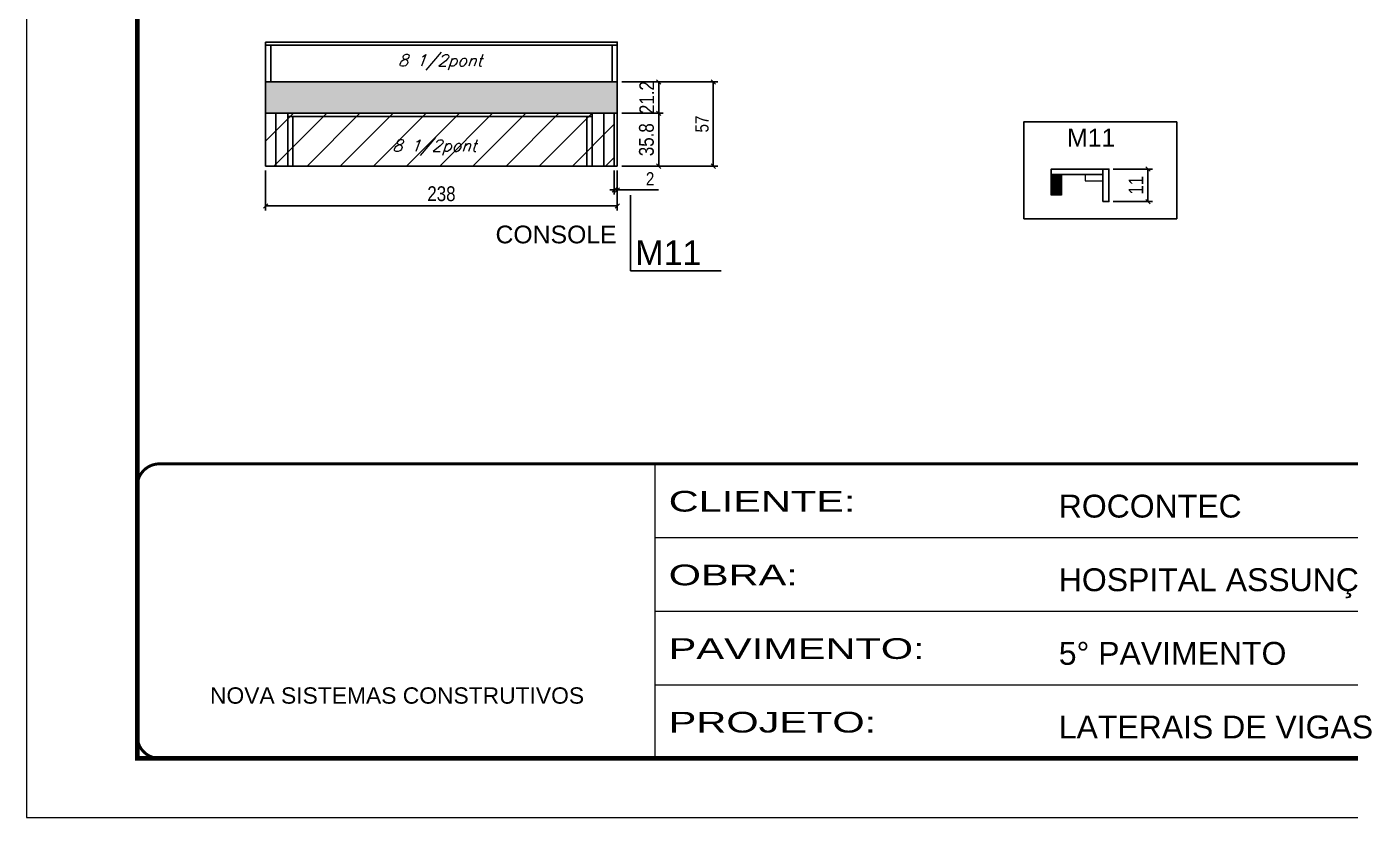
# Model space of a CAD drawing. Extents: x -20960 to -5926, y -2106 to 21915.
# Drawn here: x -12207 to -11311, y 13974 to 14509 of the extents above; entities that cross this region are included whole.
import ezdxf

# ---------------------------------------------------------------- set-up
doc = ezdxf.new("R2010")
doc.units = 0
doc.linetypes.add('CONTINUO', pattern=[0])
doc.linetypes.add('DASHED', pattern=[0.75, 0.5, -0.25])
for name, color, linetype in [('5', 5, 'Continuous'), ('COTA', 241, 'Continuous'), ('NOMENCLATURA', 7, 'Continuous'), ('Painéis', 200, 'Continuous'), ('Reaproveitamento', 251, 'Continuous'), ('SARR_2.2x7', 40, 'Continuous'), ('SARR_3.5x7', 81, 'Continuous'), ('texto', 7, 'Continuous')]:
    doc.layers.add(name, color=color, linetype=linetype)
for name, color, linetype, lineweight in [('Folhas', 255, 'Continuous', 9), ('Madeira', 126, 'Continuous', 18), ('Sarr 2.2x7', 40, 'Continuous', 9), ('SARRAFO DE PRESSAO', 251, 'DASHED', 9)]:
    doc.layers.add(name, color=color, linetype=linetype, lineweight=lineweight)
doc.styles.add('ARIAL', font='arial.ttf')
doc.styles.add('COTA TECNICA', font='techl___.ttf', dxfattribs={"height": 10})
doc.styles.add('COTA TECNICA-50', font='techl___.ttf', dxfattribs={"height": 9})
doc.styles.add('Romans', font='romans.shx')
doc.styles.get("Standard").update_dxf_attribs({"font": 'arial.ttf'})
doc.styles.add('Tecnologia', font='')
doc.styles.get('Tecnologia').set_extended_font_data('Forgotten Futurist')
doc.dimstyles.new('COTA PAINEL-50', dxfattribs={"dimtxt": 9, "dimasz": 3, "dimexe": 3, "dimexo": 3, "dimgap": 3, "dimtad": 1, "dimdec": 1, "dimzin": 12, "dimdsep": 46, "dimtxsty": 'COTA TECNICA-50', "dimblk1": 'OBLIQUE', "dimblk2": 'OBLIQUE', "dimsah": 1, "dimcen": 0.9, "dimclrd": 4, "dimclre": 4, "dimclrt": 240, "dimadec": 1, "dimazin": 3, "dimtfac": 1, "dimtdec": 1, "dimtmove": 0, "dimatfit": 3, "dimfxl": 1, "dimtolj": 1, "dimtzin": 12, "dimarcsym": 0})
doc.dimstyles.new('PAINEL', dxfattribs={"dimtxt": 10, "dimasz": 3, "dimexe": 3, "dimexo": 3, "dimgap": 3, "dimtad": 1, "dimdec": 1, "dimzin": 12, "dimdsep": 46, "dimtxsty": 'COTA TECNICA', "dimblk1": 'OBLIQUE', "dimblk2": 'OBLIQUE', "dimsah": 1, "dimcen": 0.9, "dimclrd": 4, "dimclre": 4, "dimclrt": 240, "dimadec": 1, "dimazin": 3, "dimtfac": 1, "dimtdec": 1, "dimtmove": 0, "dimatfit": 3, "dimfxl": 1, "dimtolj": 1, "dimtzin": 12, "dimarcsym": 0})

# ---------------------------------------------------------------- blocks, each defined once
blk = doc.blocks.new('9999999999')
at = {"color": 30, "linetype": 'CONTINUO'}
for p, q in [((98564.56, 34230.21), (98564.56, 34429.45)), ((98564.56, 34379.64), (99583.98, 34379.64)), ((98564.56, 34329.83), (99487.98, 34329.83)), ((98564.56, 34280.02), (99487.98, 34280.02))]:
    blk.add_line(p, q, dxfattribs=at)
at = {"color": 30, "linetype": 'CONTINUO', "const_width": 2}
blk.add_lwpolyline([(99583.98, 34230.21), (99583.98, 34414.45, 0.414214), (99568.98, 34429.45), (98228.98, 34429.45, 0.414214), (98213.98, 34414.45), (98213.98, 34245.21, 0.414214), (98228.98, 34230.21), (99583.98, 34230.21)], format="xyb", dxfattribs=at)
at = {"layer": 'Folhas'}
blk.add_lwpolyline([(98138.98, 34190.21), (99623.98, 34190.21), (99623.98, 35240.21), (98138.98, 35240.21)], close=True, dxfattribs=at)
at = {"layer": 'Folhas', "color": 30, "const_width": 3}
blk.add_lwpolyline([(98213.98, 34230.21), (99583.98, 34230.21), (99583.98, 35200.21), (98213.98, 35200.21)], close=True, dxfattribs=at)
at = {"color": 7, "linetype": 'Continuous', "ltscale": 5, "style": 'ARIAL'}
for s, height, p in [('ROCONTEC', 15.483, (98837.68, 34393.13)), ('HOSPITAL ASSUNÇÃO', 15.4829, (98837.68, 34343.32)), ('5° PAVIMENTO', 15.4829, (98837.68, 34293.51)), ('NOVA SISTEMAS CONSTRUTIVOS', 11.0592, (98263.19, 34267.21)), ('LATERAIS DE VIGAS', 15.4829, (98837.68, 34243.7))]:
    blk.add_text(s, height=height, dxfattribs=at).set_placement(p)
at = {"layer": 'Folhas', "color": 7, "style": 'Tecnologia', "width": 1.5}
for s, p in [('CLIENTE:', (98573.65, 34397.17)), ('OBRA:', (98573.65, 34347.31)), ('PAVIMENTO:', (98573.65, 34297.5)), ('PROJETO:', (98573.65, 34247.69))]:
    blk.add_text(s, height=14, dxfattribs=at).set_placement(p)
blk = doc.blocks.new('_Oblique')
at = {"color": 0, "linetype": 'ByBlock', "lineweight": -2}
blk.add_line((-0.5, -0.5), (0.5, 0.5), dxfattribs=at)
blk = doc.blocks.new('*D766')
at = {"layer": 'COTA', "color": 4, "lineweight": -2, "ltscale": 25, "transparency": 16777216}
for p, q in [((-11804.16, 14450.41), (-11776.11, 14450.41)), ((-11779.11, 14414.61), (-11779.11, 14450.41)), ((-11804.16, 14414.61), (-11776.11, 14414.61))]:
    blk.add_line(p, q, dxfattribs=at)
at = {"layer": 'Defpoints', "color": 0, "ltscale": 25, "transparency": 16777216}
for p in [(-11807.16, 14450.41), (-11779.11, 14450.41), (-11807.16, 14414.61)]:
    blk.add_point(p, dxfattribs=at)
at = {"layer": 'COTA', "color": 4, "lineweight": -2, "ltscale": 25, "transparency": 16777216, "xscale": 3, "yscale": 3, "zscale": 3}
for p, rotation in [((-11779.11, 14450.41), 90), ((-11779.11, 14414.61), 270)]:
    blk.add_blockref('_Oblique', p, dxfattribs=dict(at, rotation=rotation))
at = {"layer": 'COTA', "color": 240, "ltscale": 25, "transparency": 16777216, "insert": (-11787.36, 14432.51), "char_height": 10, "attachment_point": 5, "rotation": 90, "style": 'COTA TECNICA'}
blk.add_mtext('\\A1;35.8', dxfattribs=at)
blk = doc.blocks.new('*D767')
at = {"layer": 'COTA', "color": 4, "lineweight": -2, "ltscale": 25, "transparency": 16777216}
for p, q in [((-12045.14, 14411.61), (-12045.14, 14384.66)), ((-11807.16, 14411.61), (-11807.16, 14384.66)), ((-11807.16, 14387.66), (-12045.14, 14387.66))]:
    blk.add_line(p, q, dxfattribs=at)
at = {"layer": 'Defpoints', "color": 0, "ltscale": 25, "transparency": 16777216}
for p in [(-12045.14, 14414.61), (-11807.16, 14414.61), (-12045.14, 14387.66)]:
    blk.add_point(p, dxfattribs=at)
at = {"layer": 'COTA', "color": 4, "lineweight": -2, "ltscale": 25, "transparency": 16777216, "xscale": 3, "yscale": 3, "zscale": 3, "rotation": 180}
blk.add_blockref('_Oblique', (-12045.14, 14387.66), dxfattribs=at)
at = {"layer": 'COTA', "color": 4, "lineweight": -2, "ltscale": 25, "transparency": 16777216, "xscale": 3, "yscale": 3, "zscale": 3}
blk.add_blockref('_Oblique', (-11807.16, 14387.66), dxfattribs=at)
at = {"layer": 'COTA', "color": 240, "ltscale": 25, "transparency": 16777216, "insert": (-11926.15, 14395.9), "char_height": 10, "attachment_point": 5, "style": 'COTA TECNICA'}
blk.add_mtext('\\A1;238', dxfattribs=at)
blk = doc.blocks.new('*D768')
at = {"layer": 'COTA', "color": 4, "lineweight": -2, "ltscale": 25, "transparency": 16777216}
for p, q in [((-11804.16, 14471.61), (-11776.11, 14471.61)), ((-11779.11, 14450.41), (-11779.11, 14471.61)), ((-11804.16, 14450.41), (-11776.11, 14450.41))]:
    blk.add_line(p, q, dxfattribs=at)
at = {"layer": 'Defpoints', "color": 0, "ltscale": 25, "transparency": 16777216}
for p in [(-11807.16, 14471.61), (-11779.11, 14471.61), (-11807.16, 14450.41)]:
    blk.add_point(p, dxfattribs=at)
at = {"layer": 'COTA', "color": 4, "lineweight": -2, "ltscale": 25, "transparency": 16777216, "xscale": 3, "yscale": 3, "zscale": 3}
for p, rotation in [((-11779.11, 14471.61), 90), ((-11779.11, 14450.41), 270)]:
    blk.add_blockref('_Oblique', p, dxfattribs=dict(at, rotation=rotation))
at = {"layer": 'COTA', "color": 240, "ltscale": 25, "transparency": 16777216, "insert": (-11787.17, 14461.01), "char_height": 10, "attachment_point": 5, "rotation": 90, "style": 'COTA TECNICA'}
blk.add_mtext('\\A1;21.2', dxfattribs=at)
blk = doc.blocks.new('*D769')
at = {"layer": 'Defpoints', "color": 0, "linetype": 'ByBlock', "transparency": 16777216}
for p in [(-11474.4, 14412.65), (-11474.4, 14390.65), (-11447.96, 14390.65)]:
    blk.add_point(p, dxfattribs=at)
at = {"layer": 'Sarr 2.2x7', "color": 4, "linetype": 'ByBlock', "lineweight": -2, "transparency": 16777216}
for p, q in [((-11471.4, 14412.65), (-11444.96, 14412.65)), ((-11447.96, 14412.65), (-11447.96, 14390.65)), ((-11471.4, 14390.65), (-11444.96, 14390.65))]:
    blk.add_line(p, q, dxfattribs=at)
at = {"layer": 'Sarr 2.2x7', "color": 4, "linetype": 'ByBlock', "lineweight": -2, "transparency": 16777216, "xscale": 3, "yscale": 3, "zscale": 3}
for p, rotation in [((-11447.96, 14412.65), 90), ((-11447.96, 14390.65), 270)]:
    blk.add_blockref('_Oblique', p, dxfattribs=dict(at, rotation=rotation))
at = {"layer": 'Sarr 2.2x7', "color": 240, "linetype": 'ByBlock', "transparency": 16777216, "insert": (-11456.02, 14401.65), "char_height": 10, "attachment_point": 5, "rotation": 90, "style": 'COTA TECNICA'}
blk.add_mtext('\\A1;11', dxfattribs=at)
blk = doc.blocks.new('*D741')
at = {"layer": 'COTA', "color": 4, "lineweight": -2, "transparency": 16777216}
for p, q in [((-11804.16, 14471.61), (-11739.17, 14471.61)), ((-11742.17, 14471.61), (-11742.17, 14414.61)), ((-11804.16, 14414.61), (-11739.17, 14414.61))]:
    blk.add_line(p, q, dxfattribs=at)
at = {"layer": 'Defpoints', "color": 0, "transparency": 16777216}
for p in [(-11807.16, 14471.61), (-11807.16, 14414.61), (-11742.17, 14414.61)]:
    blk.add_point(p, dxfattribs=at)
at = {"layer": 'COTA', "color": 4, "lineweight": -2, "transparency": 16777216, "xscale": 3, "yscale": 3, "zscale": 3}
for p, rotation in [((-11742.17, 14471.61), 90), ((-11742.17, 14414.61), 270)]:
    blk.add_blockref('_Oblique', p, dxfattribs=dict(at, rotation=rotation))
at = {"layer": 'COTA', "color": 240, "transparency": 16777216, "insert": (-11749.77, 14443.11), "char_height": 9, "attachment_point": 5, "rotation": 90, "style": 'COTA TECNICA-50'}
blk.add_mtext('\\A1;57', dxfattribs=at)
blk = doc.blocks.new('*D753')
at = {"layer": 'COTA', "color": 4, "lineweight": -2, "transparency": 16777216}
for p, q in [((-11809.16, 14411.61), (-11809.16, 14395.54)), ((-11807.16, 14411.61), (-11807.16, 14395.54)), ((-11809.16, 14398.54), (-11812.16, 14398.54)), ((-11809.16, 14398.54), (-11807.16, 14398.54)), ((-11807.16, 14398.54), (-11779.19, 14398.54))]:
    blk.add_line(p, q, dxfattribs=at)
at = {"layer": 'Defpoints', "color": 0, "transparency": 16777216}
for p in [(-11809.16, 14414.61), (-11807.16, 14414.61), (-11809.16, 14398.54)]:
    blk.add_point(p, dxfattribs=at)
at = {"layer": 'COTA', "color": 4, "lineweight": -2, "transparency": 16777216, "xscale": 3, "yscale": 3, "zscale": 3}
blk.add_blockref('_Oblique', (-11809.16, 14398.54), dxfattribs=at)
at = {"layer": 'COTA', "color": 4, "lineweight": -2, "transparency": 16777216, "xscale": 3, "yscale": 3, "zscale": 3, "rotation": 180}
blk.add_blockref('_Oblique', (-11807.16, 14398.54), dxfattribs=at)
at = {"layer": 'COTA', "color": 240, "transparency": 16777216, "insert": (-11784.94, 14406.04), "char_height": 9, "attachment_point": 5, "style": 'COTA TECNICA-50'}
blk.add_mtext('\\A1;2', dxfattribs=at)

msp = doc.modelspace()

# ---------------------------------------------------------------- hatches: boundary and pattern name
at = {"layer": 'COTA', "linetype": 'ByBlock'}
h = msp.add_hatch(dxfattribs=at)
h.set_pattern_fill('AR-CONC', color=256, scale=0.03)
h.set_pattern_definition([(50, (-153425.7165, -17130.784), (5.46554007, -0.47817257), [0.5715, -6.2865]), (355, (-153425.7165, -17130.784), (-1.05730264, 5.73170536), [0.4572, -5.02921753]), (100.4514447, (-153425.261, -17130.824), (4.40823741, 5.25353256), [0.48570026, -5.34270734]), (46.1842, (-153425.7165, -17129.26), (8.13237123, -1.26126984), [0.85725, -9.42975]), (96.6355576, (-153425.039, -17129.365), (7.122124, 7.42278374), [0.7285507, -8.01406824]), (351.184151, (-153425.7165, -17129.26), (7.122124, 7.42278374), [0.685799, -7.54379196]), (21, (-153424.9545, -17129.641), (4.54843174, -3.06795595), [0.5715, -6.2865]), (326, (-153424.9545, -17129.641), (1.85406085, 5.52563898), [0.4572, -5.0292]), (71.451445, (-153424.5755, -17129.8966), (6.40249258, 2.45768307), [0.48570026, -5.34269813]), (37.5, (-153425.7165, -17130.784), (0.092658098, 2.536651166), [0, -4.96824, 0, -5.1054, 0, -5.04825]), (7.5, (-153425.7165, -17130.784), (2.004589875, 3.005417245), [0, -2.91084, 0, -4.85394, 0, -1.92405]), (327.5, (-153427.4158, -17130.784), (4.067717855, -0.17186232), [0, -1.905, 0, -5.9436, 0, -7.8867]), (317.5, (-153428.1778, -17130.784), (4.44387544, 0.76279473), [0, -2.4765, 0, -3.94716, 0, -5.6007])])
h.paths.add_polyline_path([(-12045.14, 14471.61), (-12045.14, 14450.41), (-11807.16, 14450.41), (-11807.16, 14471.61)])
at = {"layer": 'Madeira'}
h = msp.add_hatch(dxfattribs=at)
h.set_pattern_fill('ANSI31', color=256, scale=0.2, angle=450, style=0)
h.set_pattern_definition([(135, (-28079.38155, 27680.95463), (-0.449012806, -0.449012806), [])])
h.paths.add_polyline_path([(-11513.37, 14395.05), (-11506.37, 14395.05), (-11506.37, 14409.05), (-11513.37, 14409.05)])
at = {"layer": 'Reaproveitamento'}
h = msp.add_hatch(dxfattribs=at)
h.set_pattern_fill('ANSI31', color=256, scale=5)
h.set_pattern_definition([(45, (-1567.201, -3445.725), (-11.22532, 11.22532), [])])
h.paths.add_polyline_path([(-11809.16, 14414.61), (-11809.16, 14450.41), (-12045.14, 14450.41), (-12045.14, 14414.61)])

# ---------------------------------------------------------------- linework, layer by layer
at = {"linetype": 'ByBlock'}
msp.add_lwpolyline([(-11428.45, 14444.61), (-11531.89, 14444.61), (-11531.89, 14379.07), (-11428.45, 14379.07)], close=True, dxfattribs=at)
at = {"layer": 'COTA', "linetype": 'ByBlock'}
for p, q in [((-12045.14, 14471.61), (-11807.16, 14471.61)), ((-12045.14, 14450.41), (-12045.14, 14471.61)), ((-11807.16, 14450.41), (-11807.16, 14471.61))]:
    msp.add_line(p, q, dxfattribs=at)
at = {"layer": 'Madeira'}
msp.add_lwpolyline([(-11513.37, 14409.05), (-11506.37, 14409.05), (-11506.37, 14395.05), (-11513.37, 14395.05)], close=True, dxfattribs=at)
at = {"layer": 'NOMENCLATURA', "linetype": 'Continuous'}
for p in [(-11798.28, 14394.92), (-11736.79, 14343.87)]:
    msp.add_line(p, (-11798.28, 14343.87), dxfattribs=at)
at = {"layer": 'Painéis'}
for p, q in [((-12045.14, 14450.41), (-11807.16, 14450.41)), ((-12045.14, 14414.61), (-11807.16, 14414.61))]:
    msp.add_line(p, q, dxfattribs=at)
at = {"layer": 'Painéis', "ltscale": 25}
for p, q in [((-12045.14, 14414.61), (-12045.14, 14450.41)), ((-11809.16, 14414.61), (-11809.16, 14450.41)), ((-11807.16, 14414.61), (-11807.16, 14450.41))]:
    msp.add_line(p, q, dxfattribs=at)
at = {"layer": 'Painéis'}
for points in [[(-12045.14, 14498.61), (-11807.16, 14498.61), (-11807.16, 14471.61), (-12045.14, 14471.61)], [(-11478.4, 14390.65), (-11474.4, 14390.65), (-11474.4, 14412.65), (-11478.4, 14412.65)]]:
    msp.add_lwpolyline(points, close=True, dxfattribs=at)
at = {"layer": 'Painéis', "linetype": 'ByBlock'}
msp.add_lwpolyline([(-11478.4, 14412.65), (-11513.35, 14412.65), (-11513.35, 14409.05), (-11478.4, 14409.05), (-11478.4, 14412.65)], dxfattribs=at)
at = {"layer": 'Sarr 2.2x7', "linetype": 'ByBlock'}
msp.add_lwpolyline([(-11478.4, 14409.05), (-11490.4, 14409.05), (-11490.4, 14404.65), (-11478.4, 14404.65), (-11478.4, 14409.05)], dxfattribs=at)
at = {"layer": 'SARR_2.2x7', "linetype": 'Continuous'}
for p, q in [((-11807.16, 14496.4), (-12045.14, 14496.41)), ((-12038.14, 14414.61), (-12038.14, 14450.41)), ((-12030.14, 14448.21), (-11824.16, 14448.21)), ((-11816.16, 14414.61), (-11816.16, 14450.41))]:
    msp.add_line(p, q, dxfattribs=at)
at = {"layer": 'SARR_3.5x7'}
for p, q in [((-12041.64, 14496.4), (-12041.64, 14471.6)), ((-11810.66, 14496.4), (-11810.66, 14471.61)), ((-12030.14, 14414.61), (-12030.14, 14450.41)), ((-12026.64, 14414.61), (-12026.64, 14448.21)), ((-11827.66, 14414.61), (-11827.66, 14448.21)), ((-11824.16, 14414.61), (-11824.16, 14450.41))]:
    msp.add_line(p, q, dxfattribs=at)

# ---------------------------------------------------------------- block references
at = {"layer": 'SARRAFO DE PRESSAO', "color": 6, "linetype": 'ByBlock'}
msp.add_blockref('9999999999', (-110345.98, -20216.26), dxfattribs=at)

# ---------------------------------------------------------------- texts
at = {"layer": '5', "color": 7, "linetype": 'Continuous'}
msp.add_text('M11', height=12, rotation=359.99996, dxfattribs=at).set_placement((-11502.71, 14427.9))
at = {"layer": '5', "linetype": 'Continuous'}
msp.add_text('CONSOLE', height=12, rotation=359.99996, dxfattribs=at).set_placement((-11889.53, 14362.39))
at = {"layer": 'NOMENCLATURA', "linetype": 'Continuous'}
msp.add_text('M11', height=16.5, dxfattribs=at).set_placement((-11794.98, 14347.85))
at = {"layer": 'texto', "color": 2, "char_height": 8, "attachment_point": 5, "style": 'Romans'}
for insert in [(-11927.04, 14484.84), (-11930.88, 14427.17)]:
    msp.add_mtext('{\\Q19;\\C256;8 1/2pont}', dxfattribs=dict(at, insert=insert))

# ---------------------------------------------------------------- dimensions: what is measured, and where the dimension line sits
at = {"layer": 'COTA', "ltscale": 25}
for base, p1, p2, picture, middle in [((-11779.11, 14471.61), (-11807.16, 14450.41), (-11807.16, 14471.61), '*D768', (-11779.11, 14461.01)), ((-11779.11, 14450.41), (-11807.16, 14414.61), (-11807.16, 14450.41), '*D766', (-11779.11, 14432.51))]:
    dim = msp.add_linear_dim(base=base, p1=p1, p2=p2, angle=90, dimstyle='PAINEL', dxfattribs=at)
    dim.commit()
    dim.dimension.update_dxf_attribs({"geometry": picture, "text_midpoint": middle, "dimtype": 160})
at = {"layer": 'COTA', "color": 1}
dim = msp.add_linear_dim(base=(-11742.17, 14414.61), p1=(-11807.16, 14471.61), p2=(-11807.16, 14414.61), angle=90, dimstyle='COTA PAINEL-50', dxfattribs=at)
dim.commit()
dim.dimension.update_dxf_attribs({"geometry": '*D741', "text_midpoint": (-11749.77, 14443.11)})
at = {"layer": 'COTA', "ltscale": 25}
dim = msp.add_linear_dim(base=(-12045.14, 14387.66), p1=(-11807.16, 14414.61), p2=(-12045.14, 14414.61), dimstyle='PAINEL', dxfattribs=at)
dim.commit()
dim.dimension.update_dxf_attribs({"geometry": '*D767', "text_midpoint": (-11926.15, 14395.9)})
at = {"layer": 'COTA', "color": 1}
dim = msp.add_linear_dim(base=(-11809.16, 14398.54), p1=(-11807.16, 14414.61), p2=(-11809.16, 14414.61), dimstyle='COTA PAINEL-50', dxfattribs=at)
dim.commit()
dim.dimension.update_dxf_attribs({"geometry": '*D753', "text_midpoint": (-11784.94, 14398.54), "dimtype": 160})
at = {"layer": 'Sarr 2.2x7', "linetype": 'ByBlock'}
dim = msp.add_linear_dim(base=(-11447.96, 14390.65), p1=(-11474.4, 14412.65), p2=(-11474.4, 14390.65), angle=90, dimstyle='PAINEL', override={"dimlfac": 0.5}, dxfattribs=at)
dim.commit()
dim.dimension.update_dxf_attribs({"geometry": '*D769', "text_midpoint": (-11456.02, 14401.65)})

doc.saveas('drawing.dxf')
